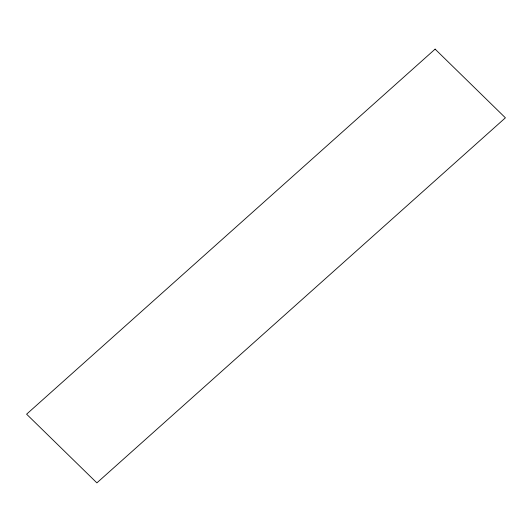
<?xml version="1.0" encoding="UTF-8"?>
<svg xmlns="http://www.w3.org/2000/svg" width="532" height="532" viewBox="0 0 532 532"><rect width="100%" height="100%" fill="white"/><g stroke="black" fill="none" stroke-linecap="round" stroke-linejoin="round"><path stroke-width="0.8" d="M435.116 49.124L26.6 414.182L96.884 482.876L505.4 117.818L435.116 49.124"/></g></svg>
